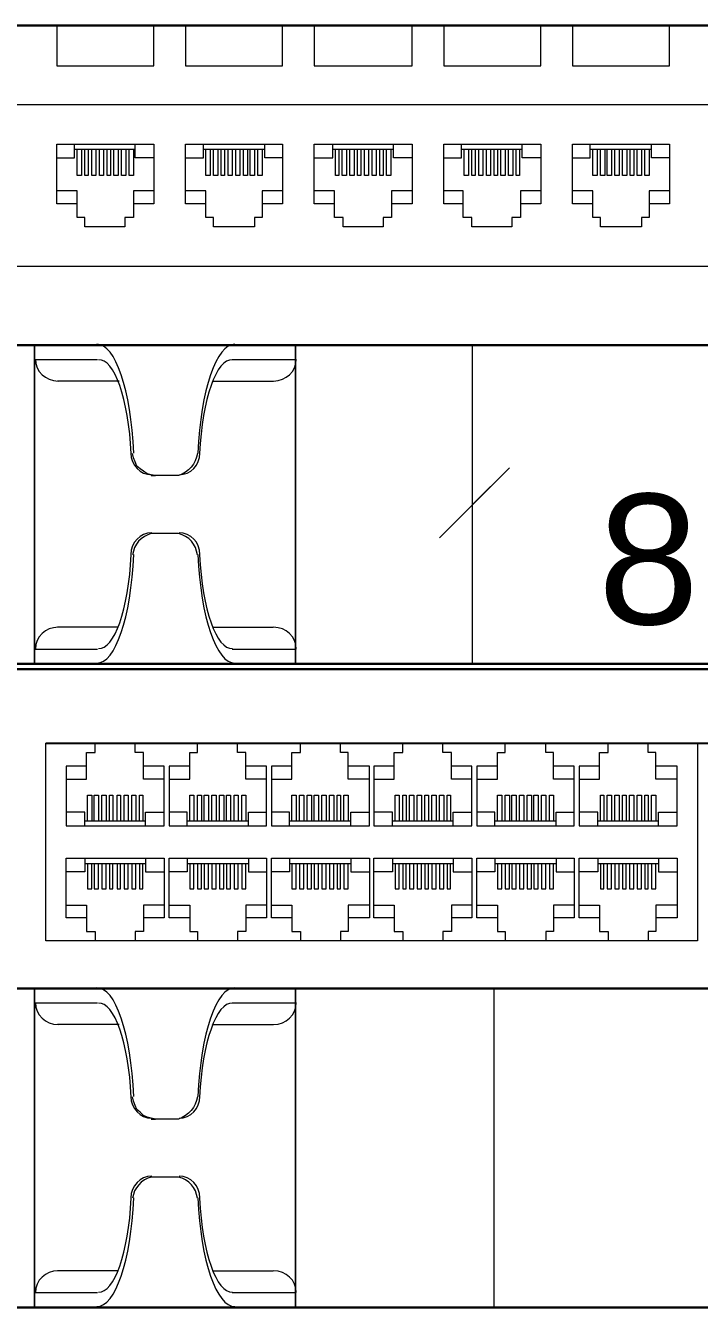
# Model space of a CAD drawing. Header units: millimetres. Extents: x -695119 to 412940, y -249585 to 622758.
# Drawn here: x 17.329 to 17.988, y 10.286 to 11.539 of the extents above; entities that cross this region are included whole.
import ezdxf

# ---------------------------------------------------------------- set-up
doc = ezdxf.new("R2010")
doc.units = ezdxf.units.MM
for name, color, linetype in [('PDF _(АР) Текст', 7, 'Continuous'), ('PDF __19D-Телекоммуникационные шкафы', 7, 'Continuous'), ('PDF _ЛВС_коммутаторы', 7, 'Continuous'), ('PDF _Текст', 7, 'Continuous')]:
    doc.layers.add(name, color=color, linetype=linetype)
doc.styles.add('PDF Arial', font='arial.ttf')

msp = doc.modelspace()

# ---------------------------------------------------------------- linework, layer by layer
at = {"layer": 'PDF _(АР) Текст', "lineweight": 30}
msp.add_lwpolyline([(15.7667, 11.2276, -0.414249), (15.7596, 11.2342), (15.7596, 11.5318, -0.414249), (15.7663, 11.5393), (19.174, 11.5393, -0.414249), (19.1815, 11.5322)], format="xyb", dxfattribs=at)
at = {"layer": 'PDF _(АР) Текст', "lineweight": 5}
for points in [[(17.3597, 11.5001), (17.4547, 11.5001), (17.4547, 11.5393), (17.3597, 11.5393)], [(17.4856, 11.5001), (17.5806, 11.5001), (17.5806, 11.5393), (17.4856, 11.5393)], [(17.6114, 11.5001), (17.7072, 11.5001), (17.7072, 11.5393), (17.6114, 11.5393)], [(17.7381, 11.5001), (17.8331, 11.5001), (17.8331, 11.5393), (17.7381, 11.5393)], [(17.8639, 11.5001), (17.9589, 11.5001), (17.9589, 11.5393), (17.8639, 11.5393)], [(19.0074, 11.3042), (19.0074, 11.4618), (15.9329, 11.4618), (15.9329, 11.3042)], [(17.3489, 10.8375), (17.9864, 10.8375), (17.9864, 10.6442), (17.3489, 10.6442)]]:
    msp.add_lwpolyline(points, close=True, dxfattribs=at)
for points in [[(17.3597, 11.4101), (17.3772, 11.4101), (17.3772, 11.4234)], [(17.3797, 11.3651), (17.3597, 11.3651), (17.3597, 11.4234), (17.4547, 11.4234), (17.4547, 11.3651), (17.4347, 11.3651)], [(17.4547, 11.4101), (17.4364, 11.4101), (17.4364, 11.4234)], [(17.4856, 11.4101), (17.5031, 11.4101), (17.5031, 11.4234)], [(17.5056, 11.3651), (17.4856, 11.3651), (17.4856, 11.4234), (17.5806, 11.4234), (17.5806, 11.3651), (17.5606, 11.3651)], [(17.5806, 11.4101), (17.5631, 11.4101), (17.5631, 11.4234)], [(17.6114, 11.4101), (17.6297, 11.4101), (17.6297, 11.4234)], [(17.6314, 11.3651), (17.6114, 11.3651), (17.6114, 11.4234), (17.7072, 11.4234), (17.7072, 11.3651), (17.6872, 11.3651)], [(17.7072, 11.4101), (17.6889, 11.4101), (17.6889, 11.4234)], [(17.7381, 11.4101), (17.7556, 11.4101), (17.7556, 11.4234)], [(17.7573, 11.3651), (17.7381, 11.3651), (17.7381, 11.4234), (17.8331, 11.4234), (17.8331, 11.3651), (17.8131, 11.3651)], [(17.8331, 11.4101), (17.8148, 11.4101), (17.8148, 11.4234)], [(17.8639, 11.4101), (17.8814, 11.4101), (17.8814, 11.4234)], [(17.8839, 11.3651), (17.8639, 11.3651), (17.8639, 11.4234), (17.9589, 11.4234), (17.9589, 11.3651), (17.9389, 11.3651)], [(17.9589, 11.4101), (17.9414, 11.4101), (17.9414, 11.4234)], [(17.3772, 11.4184), (17.4364, 11.4184)], [(17.3839, 11.4184), (17.3839, 11.3926), (17.3797, 11.3926), (17.3797, 11.4184)], [(17.3906, 11.4184), (17.3906, 11.3926), (17.3872, 11.3926), (17.3872, 11.4184)], [(17.3981, 11.4184), (17.3981, 11.3926), (17.3939, 11.3926), (17.3939, 11.4184)], [(17.4056, 11.4184), (17.4056, 11.3926), (17.4014, 11.3926), (17.4014, 11.4184)], [(17.4122, 11.4184), (17.4122, 11.3926), (17.4089, 11.3926), (17.4089, 11.4184)], [(17.4197, 11.4184), (17.4197, 11.3926), (17.4156, 11.3926), (17.4156, 11.4184)], [(17.4272, 11.4184), (17.4272, 11.3926), (17.4231, 11.3926), (17.4231, 11.4184)], [(17.4347, 11.4184), (17.4347, 11.3926), (17.4306, 11.3926), (17.4306, 11.4184)], [(17.5031, 11.4184), (17.5631, 11.4184)], [(17.5097, 11.4184), (17.5097, 11.3926), (17.5056, 11.3926), (17.5056, 11.4184)], [(17.5172, 11.4184), (17.5172, 11.3926), (17.5131, 11.3926), (17.5131, 11.4184)], [(17.5239, 11.4184), (17.5239, 11.3926), (17.5206, 11.3926), (17.5206, 11.4184)], [(17.5314, 11.4184), (17.5314, 11.3926), (17.5272, 11.3926), (17.5272, 11.4184)], [(17.5389, 11.4184), (17.5389, 11.3926), (17.5347, 11.3926), (17.5347, 11.4184)], [(17.5464, 11.4184), (17.5464, 11.3926), (17.5422, 11.3926), (17.5422, 11.4184)], [(17.5531, 11.4184), (17.5531, 11.3926), (17.5489, 11.3926), (17.5489, 11.4184)], [(17.5606, 11.4184), (17.5606, 11.3926), (17.5564, 11.3926), (17.5564, 11.4184)], [(17.6297, 11.4184), (17.6889, 11.4184)], [(17.6356, 11.4184), (17.6356, 11.3926), (17.6322, 11.3926), (17.6322, 11.4184)], [(17.6431, 11.4184), (17.6431, 11.3926), (17.6389, 11.3926), (17.6389, 11.4184)], [(17.6506, 11.4184), (17.6506, 11.3926), (17.6464, 11.3926), (17.6464, 11.4184)], [(17.6572, 11.4184), (17.6572, 11.3926), (17.6539, 11.3926), (17.6539, 11.4184)], [(17.6647, 11.4184), (17.6647, 11.3926), (17.6606, 11.3926), (17.6606, 11.4184)], [(17.6722, 11.4184), (17.6722, 11.3926), (17.6681, 11.3926), (17.6681, 11.4184)], [(17.6789, 11.4184), (17.6789, 11.3926), (17.6756, 11.3926), (17.6756, 11.4184)], [(17.6864, 11.4184), (17.6864, 11.3926), (17.6822, 11.3926), (17.6822, 11.4184)], [(17.7556, 11.4184), (17.8148, 11.4184)], [(17.7623, 11.4184), (17.7623, 11.3926), (17.7581, 11.3926), (17.7581, 11.4184)], [(17.7689, 11.4184), (17.7689, 11.3926), (17.7656, 11.3926), (17.7656, 11.4184)], [(17.7764, 11.4184), (17.7764, 11.3926), (17.7723, 11.3926), (17.7723, 11.4184)], [(17.7839, 11.4184), (17.7839, 11.3926), (17.7798, 11.3926), (17.7798, 11.4184)], [(17.7906, 11.4184), (17.7906, 11.3926), (17.7873, 11.3926), (17.7873, 11.4184)], [(17.7981, 11.4184), (17.7981, 11.3926), (17.7939, 11.3926), (17.7939, 11.4184)], [(17.8056, 11.4184), (17.8056, 11.3926), (17.8014, 11.3926), (17.8014, 11.4184)], [(17.8123, 11.4184), (17.8123, 11.3926), (17.8089, 11.3926), (17.8089, 11.4184)], [(17.8814, 11.4184), (17.9414, 11.4184)], [(17.8881, 11.4184), (17.8881, 11.3926), (17.8839, 11.3926), (17.8839, 11.4184)], [(17.8956, 11.4184), (17.8956, 11.3926), (17.8914, 11.3926), (17.8914, 11.4184)], [(17.9023, 11.4184), (17.9023, 11.3926), (17.8981, 11.3926), (17.8981, 11.4184)], [(17.9098, 11.4184), (17.9098, 11.3926), (17.9056, 11.3926), (17.9056, 11.4184)], [(17.9173, 11.4184), (17.9173, 11.3926), (17.9131, 11.3926), (17.9131, 11.4184)], [(17.9239, 11.4184), (17.9239, 11.3926), (17.9206, 11.3926), (17.9206, 11.4184)], [(17.9314, 11.4184), (17.9314, 11.3926), (17.9273, 11.3926), (17.9273, 11.4184)], [(17.9389, 11.4184), (17.9389, 11.3926), (17.9348, 11.3926), (17.9348, 11.4184)], [(17.4547, 11.3776), (17.4347, 11.3776), (17.4347, 11.3517), (17.4264, 11.3517), (17.4264, 11.3426), (17.3872, 11.3426), (17.3872, 11.3517), (17.3797, 11.3517), (17.3797, 11.3776), (17.3597, 11.3776)], [(17.5806, 11.3776), (17.5606, 11.3776), (17.5606, 11.3517), (17.5531, 11.3517), (17.5531, 11.3426), (17.5131, 11.3426), (17.5131, 11.3517), (17.5056, 11.3517), (17.5056, 11.3776), (17.4856, 11.3776)], [(17.7072, 11.3776), (17.6872, 11.3776), (17.6872, 11.3517), (17.6789, 11.3517), (17.6789, 11.3426), (17.6397, 11.3426), (17.6397, 11.3517), (17.6314, 11.3517), (17.6314, 11.3776), (17.6114, 11.3776)], [(17.8331, 11.3776), (17.8131, 11.3776), (17.8131, 11.3517), (17.8048, 11.3517), (17.8048, 11.3426), (17.7656, 11.3426), (17.7656, 11.3517), (17.7573, 11.3517), (17.7573, 11.3776), (17.7381, 11.3776)], [(17.9589, 11.3776), (17.9389, 11.3776), (17.9389, 11.3517), (17.9314, 11.3517), (17.9314, 11.3426), (17.8914, 11.3426), (17.8914, 11.3517), (17.8839, 11.3517), (17.8839, 11.3776), (17.8639, 11.3776)], [(17.3689, 10.8025), (17.3889, 10.8025), (17.3889, 10.8284), (17.3972, 10.8284), (17.3972, 10.8375)], [(17.4647, 10.8025), (17.4447, 10.8025), (17.4447, 10.8284), (17.4364, 10.8284), (17.4364, 10.8375)], [(17.4697, 10.8025), (17.4897, 10.8025), (17.4897, 10.8284), (17.4972, 10.8284), (17.4972, 10.8375)], [(17.5647, 10.8025), (17.5447, 10.8025), (17.5447, 10.8284), (17.5364, 10.8284), (17.5364, 10.8375)], [(17.5697, 10.8025), (17.5897, 10.8025), (17.5897, 10.8284), (17.5981, 10.8284), (17.5981, 10.8375)], [(17.6656, 10.8025), (17.6447, 10.8025), (17.6447, 10.8284), (17.6372, 10.8284), (17.6372, 10.8375)], [(17.6697, 10.8025), (17.6897, 10.8025), (17.6897, 10.8284), (17.6981, 10.8284), (17.6981, 10.8375)], [(17.7656, 10.8025), (17.7456, 10.8025), (17.7456, 10.8284), (17.7373, 10.8284), (17.7373, 10.8375)], [(17.7706, 10.8025), (17.7906, 10.8025), (17.7906, 10.8284), (17.7981, 10.8284), (17.7981, 10.8375)], [(17.8656, 10.8025), (17.8456, 10.8025), (17.8456, 10.8284), (17.8381, 10.8284), (17.8381, 10.8375)], [(17.8706, 10.8025), (17.8906, 10.8025), (17.8906, 10.8284), (17.8989, 10.8284), (17.8989, 10.8375)], [(17.9664, 10.8025), (17.9456, 10.8025), (17.9456, 10.8284), (17.9381, 10.8284), (17.9381, 10.8375)], [(17.3889, 10.815), (17.3689, 10.815), (17.3689, 10.7567), (17.4647, 10.7567), (17.4647, 10.815), (17.4447, 10.815)], [(17.4897, 10.815), (17.4697, 10.815), (17.4697, 10.7567), (17.5647, 10.7567), (17.5647, 10.815), (17.5447, 10.815)], [(17.5897, 10.815), (17.5697, 10.815), (17.5697, 10.7567), (17.6656, 10.7567), (17.6656, 10.815), (17.6447, 10.815)], [(17.6897, 10.815), (17.6697, 10.815), (17.6697, 10.7567), (17.7656, 10.7567), (17.7656, 10.815), (17.7456, 10.815)], [(17.7906, 10.815), (17.7706, 10.815), (17.7706, 10.7567), (17.8656, 10.7567), (17.8656, 10.815), (17.8456, 10.815)], [(17.8906, 10.815), (17.8706, 10.815), (17.8706, 10.7567), (17.9664, 10.7567), (17.9664, 10.815), (17.9456, 10.815)], [(17.3897, 10.7617), (17.3897, 10.7867), (17.3939, 10.7867), (17.3939, 10.7617)], [(17.3964, 10.7617), (17.3964, 10.7867), (17.4006, 10.7867), (17.4006, 10.7617)], [(17.4039, 10.7617), (17.4039, 10.7867), (17.4081, 10.7867), (17.4081, 10.7617)], [(17.4114, 10.7617), (17.4114, 10.7867), (17.4147, 10.7867), (17.4147, 10.7617)], [(17.4189, 10.7617), (17.4189, 10.7867), (17.4222, 10.7867), (17.4222, 10.7617)], [(17.4256, 10.7617), (17.4256, 10.7867), (17.4297, 10.7867), (17.4297, 10.7617)], [(17.4331, 10.7617), (17.4331, 10.7867), (17.4372, 10.7867), (17.4372, 10.7617)], [(17.4406, 10.7617), (17.4406, 10.7867), (17.4439, 10.7867), (17.4439, 10.7617)], [(17.4897, 10.7617), (17.4897, 10.7867), (17.4939, 10.7867), (17.4939, 10.7617)], [(17.4972, 10.7617), (17.4972, 10.7867), (17.5014, 10.7867), (17.5014, 10.7617)], [(17.5039, 10.7617), (17.5039, 10.7867), (17.5081, 10.7867), (17.5081, 10.7617)], [(17.5114, 10.7617), (17.5114, 10.7867), (17.5156, 10.7867), (17.5156, 10.7617)], [(17.5189, 10.7617), (17.5189, 10.7867), (17.5231, 10.7867), (17.5231, 10.7617)], [(17.5256, 10.7617), (17.5256, 10.7867), (17.5297, 10.7867), (17.5297, 10.7617)], [(17.5331, 10.7617), (17.5331, 10.7867), (17.5372, 10.7867), (17.5372, 10.7617)], [(17.5406, 10.7617), (17.5406, 10.7867), (17.5447, 10.7867), (17.5447, 10.7617)], [(17.5897, 10.7617), (17.5897, 10.7867), (17.5939, 10.7867), (17.5939, 10.7617)], [(17.5972, 10.7617), (17.5972, 10.7867), (17.6014, 10.7867), (17.6014, 10.7617)], [(17.6047, 10.7617), (17.6047, 10.7867), (17.6089, 10.7867), (17.6089, 10.7617)], [(17.6114, 10.7617), (17.6114, 10.7867), (17.6156, 10.7867), (17.6156, 10.7617)], [(17.6189, 10.7617), (17.6189, 10.7867), (17.6231, 10.7867), (17.6231, 10.7617)], [(17.6264, 10.7617), (17.6264, 10.7867), (17.6306, 10.7867), (17.6306, 10.7617)], [(17.6339, 10.7617), (17.6339, 10.7867), (17.6372, 10.7867), (17.6372, 10.7617)], [(17.6406, 10.7617), (17.6406, 10.7867), (17.6447, 10.7867), (17.6447, 10.7617)], [(17.6906, 10.7617), (17.6906, 10.7867), (17.6947, 10.7867), (17.6947, 10.7617)], [(17.6981, 10.7617), (17.6981, 10.7867), (17.7014, 10.7867), (17.7014, 10.7617)], [(17.7047, 10.7617), (17.7047, 10.7867), (17.7089, 10.7867), (17.7089, 10.7617)], [(17.7123, 10.7617), (17.7123, 10.7867), (17.7164, 10.7867), (17.7164, 10.7617)], [(17.7198, 10.7617), (17.7198, 10.7867), (17.7231, 10.7867), (17.7231, 10.7617)], [(17.7264, 10.7617), (17.7264, 10.7867), (17.7306, 10.7867), (17.7306, 10.7617)], [(17.7339, 10.7617), (17.7339, 10.7867), (17.7381, 10.7867), (17.7381, 10.7617)], [(17.7414, 10.7617), (17.7414, 10.7867), (17.7448, 10.7867), (17.7448, 10.7617)], [(17.7906, 10.7617), (17.7906, 10.7867), (17.7948, 10.7867), (17.7948, 10.7617)], [(17.7981, 10.7617), (17.7981, 10.7867), (17.8023, 10.7867), (17.8023, 10.7617)], [(17.8048, 10.7617), (17.8048, 10.7867), (17.8089, 10.7867), (17.8089, 10.7617)], [(17.8123, 10.7617), (17.8123, 10.7867), (17.8164, 10.7867), (17.8164, 10.7617)], [(17.8198, 10.7617), (17.8198, 10.7867), (17.8239, 10.7867), (17.8239, 10.7617)], [(17.8264, 10.7617), (17.8264, 10.7867), (17.8306, 10.7867), (17.8306, 10.7617)], [(17.8339, 10.7617), (17.8339, 10.7867), (17.8381, 10.7867), (17.8381, 10.7617)], [(17.8414, 10.7617), (17.8414, 10.7867), (17.8456, 10.7867), (17.8456, 10.7617)], [(17.8914, 10.7617), (17.8914, 10.7867), (17.8948, 10.7867), (17.8948, 10.7617)], [(17.8981, 10.7617), (17.8981, 10.7867), (17.9023, 10.7867), (17.9023, 10.7617)], [(17.9056, 10.7617), (17.9056, 10.7867), (17.9098, 10.7867), (17.9098, 10.7617)], [(17.9131, 10.7617), (17.9131, 10.7867), (17.9164, 10.7867), (17.9164, 10.7617)], [(17.9198, 10.7617), (17.9198, 10.7867), (17.9239, 10.7867), (17.9239, 10.7617)], [(17.9273, 10.7617), (17.9273, 10.7867), (17.9314, 10.7867), (17.9314, 10.7617)], [(17.9348, 10.7617), (17.9348, 10.7867), (17.9381, 10.7867), (17.9381, 10.7617)], [(17.9414, 10.7617), (17.9414, 10.7867), (17.9456, 10.7867), (17.9456, 10.7617)], [(17.3872, 10.7567), (17.3872, 10.77), (17.3689, 10.77)], [(17.4464, 10.7567), (17.4464, 10.77), (17.4647, 10.77)], [(17.4872, 10.7567), (17.4872, 10.77), (17.4697, 10.77)], [(17.5472, 10.7567), (17.5472, 10.77), (17.5647, 10.77)], [(17.5872, 10.7567), (17.5872, 10.77), (17.5697, 10.77)], [(17.6472, 10.7567), (17.6472, 10.77), (17.6656, 10.77)], [(17.6881, 10.7567), (17.6881, 10.77), (17.6697, 10.77)], [(17.7473, 10.7567), (17.7473, 10.77), (17.7656, 10.77)], [(17.7881, 10.7567), (17.7881, 10.77), (17.7706, 10.77)], [(17.8481, 10.7567), (17.8481, 10.77), (17.8656, 10.77)], [(17.8889, 10.7567), (17.8889, 10.77), (17.8706, 10.77)], [(17.9481, 10.7567), (17.9481, 10.77), (17.9664, 10.77)], [(17.3872, 10.7617), (17.4464, 10.7617)], [(17.4872, 10.7617), (17.5472, 10.7617)], [(17.5872, 10.7617), (17.6472, 10.7617)], [(17.6881, 10.7617), (17.7473, 10.7617)], [(17.7881, 10.7617), (17.8481, 10.7617)], [(17.8889, 10.7617), (17.9481, 10.7617)], [(17.3872, 10.725), (17.3872, 10.7117), (17.3689, 10.7117)], [(17.3889, 10.6667), (17.3689, 10.6667), (17.3689, 10.725), (17.4647, 10.725), (17.4647, 10.6667), (17.4447, 10.6667)], [(17.3872, 10.72), (17.4464, 10.72)], [(17.3897, 10.72), (17.3897, 10.695), (17.3939, 10.695), (17.3939, 10.72)], [(17.3964, 10.72), (17.3964, 10.695), (17.4006, 10.695), (17.4006, 10.72)], [(17.4039, 10.72), (17.4039, 10.695), (17.4081, 10.695), (17.4081, 10.72)], [(17.4114, 10.72), (17.4114, 10.695), (17.4147, 10.695), (17.4147, 10.72)], [(17.4189, 10.72), (17.4189, 10.695), (17.4222, 10.695), (17.4222, 10.72)], [(17.4256, 10.72), (17.4256, 10.695), (17.4297, 10.695), (17.4297, 10.72)], [(17.4331, 10.72), (17.4331, 10.695), (17.4372, 10.695), (17.4372, 10.72)], [(17.4406, 10.72), (17.4406, 10.695), (17.4439, 10.695), (17.4439, 10.72)], [(17.4464, 10.725), (17.4464, 10.7117), (17.4647, 10.7117)], [(17.4872, 10.725), (17.4872, 10.7117), (17.4697, 10.7117)], [(17.4897, 10.6667), (17.4697, 10.6667), (17.4697, 10.725), (17.5647, 10.725), (17.5647, 10.6667), (17.5447, 10.6667)], [(17.4872, 10.72), (17.5472, 10.72)], [(17.4897, 10.72), (17.4897, 10.695), (17.4939, 10.695), (17.4939, 10.72)], [(17.4972, 10.72), (17.4972, 10.695), (17.5014, 10.695), (17.5014, 10.72)], [(17.5039, 10.72), (17.5039, 10.695), (17.5081, 10.695), (17.5081, 10.72)], [(17.5114, 10.72), (17.5114, 10.695), (17.5156, 10.695), (17.5156, 10.72)], [(17.5189, 10.72), (17.5189, 10.695), (17.5231, 10.695), (17.5231, 10.72)], [(17.5256, 10.72), (17.5256, 10.695), (17.5297, 10.695), (17.5297, 10.72)], [(17.5331, 10.72), (17.5331, 10.695), (17.5372, 10.695), (17.5372, 10.72)], [(17.5406, 10.72), (17.5406, 10.695), (17.5447, 10.695), (17.5447, 10.72)], [(17.5472, 10.725), (17.5472, 10.7117), (17.5647, 10.7117)], [(17.5872, 10.725), (17.5872, 10.7117), (17.5697, 10.7117)], [(17.5897, 10.6667), (17.5697, 10.6667), (17.5697, 10.725), (17.6656, 10.725), (17.6656, 10.6667), (17.6447, 10.6667)], [(17.5872, 10.72), (17.6472, 10.72)], [(17.5897, 10.72), (17.5897, 10.695), (17.5939, 10.695), (17.5939, 10.72)], [(17.5972, 10.72), (17.5972, 10.695), (17.6014, 10.695), (17.6014, 10.72)], [(17.6047, 10.72), (17.6047, 10.695), (17.6089, 10.695), (17.6089, 10.72)], [(17.6114, 10.72), (17.6114, 10.695), (17.6156, 10.695), (17.6156, 10.72)], [(17.6189, 10.72), (17.6189, 10.695), (17.6231, 10.695), (17.6231, 10.72)], [(17.6264, 10.72), (17.6264, 10.695), (17.6306, 10.695), (17.6306, 10.72)], [(17.6339, 10.72), (17.6339, 10.695), (17.6372, 10.695), (17.6372, 10.72)], [(17.6406, 10.72), (17.6406, 10.695), (17.6447, 10.695), (17.6447, 10.72)], [(17.6472, 10.725), (17.6472, 10.7117), (17.6656, 10.7117)], [(17.6881, 10.725), (17.6881, 10.7117), (17.6697, 10.7117)], [(17.6897, 10.6667), (17.6697, 10.6667), (17.6697, 10.725), (17.7656, 10.725), (17.7656, 10.6667), (17.7456, 10.6667)], [(17.6881, 10.72), (17.7473, 10.72)], [(17.6906, 10.72), (17.6906, 10.695), (17.6947, 10.695), (17.6947, 10.72)], [(17.6981, 10.72), (17.6981, 10.695), (17.7014, 10.695), (17.7014, 10.72)], [(17.7047, 10.72), (17.7047, 10.695), (17.7089, 10.695), (17.7089, 10.72)], [(17.7123, 10.72), (17.7123, 10.695), (17.7164, 10.695), (17.7164, 10.72)], [(17.7198, 10.72), (17.7198, 10.695), (17.7231, 10.695), (17.7231, 10.72)], [(17.7264, 10.72), (17.7264, 10.695), (17.7306, 10.695), (17.7306, 10.72)], [(17.7339, 10.72), (17.7339, 10.695), (17.7381, 10.695), (17.7381, 10.72)], [(17.7414, 10.72), (17.7414, 10.695), (17.7448, 10.695), (17.7448, 10.72)], [(17.7473, 10.725), (17.7473, 10.7117), (17.7656, 10.7117)], [(17.7881, 10.725), (17.7881, 10.7117), (17.7706, 10.7117)], [(17.7906, 10.6667), (17.7706, 10.6667), (17.7706, 10.725), (17.8656, 10.725), (17.8656, 10.6667), (17.8456, 10.6667)], [(17.7881, 10.72), (17.8481, 10.72)], [(17.7906, 10.72), (17.7906, 10.695), (17.7948, 10.695), (17.7948, 10.72)], [(17.7981, 10.72), (17.7981, 10.695), (17.8023, 10.695), (17.8023, 10.72)], [(17.8048, 10.72), (17.8048, 10.695), (17.8089, 10.695), (17.8089, 10.72)], [(17.8123, 10.72), (17.8123, 10.695), (17.8164, 10.695), (17.8164, 10.72)], [(17.8198, 10.72), (17.8198, 10.695), (17.8239, 10.695), (17.8239, 10.72)], [(17.8264, 10.72), (17.8264, 10.695), (17.8306, 10.695), (17.8306, 10.72)], [(17.8339, 10.72), (17.8339, 10.695), (17.8381, 10.695), (17.8381, 10.72)], [(17.8414, 10.72), (17.8414, 10.695), (17.8456, 10.695), (17.8456, 10.72)], [(17.8481, 10.725), (17.8481, 10.7117), (17.8656, 10.7117)], [(17.8889, 10.725), (17.8889, 10.7117), (17.8706, 10.7117)], [(17.8906, 10.6667), (17.8706, 10.6667), (17.8706, 10.725), (17.9664, 10.725), (17.9664, 10.6667), (17.9456, 10.6667)], [(17.8889, 10.72), (17.9481, 10.72)], [(17.8914, 10.72), (17.8914, 10.695), (17.8948, 10.695), (17.8948, 10.72)], [(17.8981, 10.72), (17.8981, 10.695), (17.9023, 10.695), (17.9023, 10.72)], [(17.9056, 10.72), (17.9056, 10.695), (17.9098, 10.695), (17.9098, 10.72)], [(17.9131, 10.72), (17.9131, 10.695), (17.9164, 10.695), (17.9164, 10.72)], [(17.9198, 10.72), (17.9198, 10.695), (17.9239, 10.695), (17.9239, 10.72)], [(17.9273, 10.72), (17.9273, 10.695), (17.9314, 10.695), (17.9314, 10.72)], [(17.9348, 10.72), (17.9348, 10.695), (17.9381, 10.695), (17.9381, 10.72)], [(17.9414, 10.72), (17.9414, 10.695), (17.9456, 10.695), (17.9456, 10.72)], [(17.9481, 10.725), (17.9481, 10.7117), (17.9664, 10.7117)], [(17.3689, 10.6792), (17.3889, 10.6792), (17.3889, 10.6534), (17.3972, 10.6534), (17.3972, 10.6442)], [(17.4647, 10.6792), (17.4447, 10.6792), (17.4447, 10.6534), (17.4364, 10.6534), (17.4364, 10.6442)], [(17.4697, 10.6792), (17.4897, 10.6792), (17.4897, 10.6534), (17.4972, 10.6534), (17.4972, 10.6442)], [(17.5647, 10.6792), (17.5447, 10.6792), (17.5447, 10.6534), (17.5364, 10.6534), (17.5364, 10.6442)], [(17.5697, 10.6792), (17.5897, 10.6792), (17.5897, 10.6534), (17.5981, 10.6534), (17.5981, 10.6442)], [(17.6656, 10.6792), (17.6447, 10.6792), (17.6447, 10.6534), (17.6372, 10.6534), (17.6372, 10.6442)], [(17.6697, 10.6792), (17.6897, 10.6792), (17.6897, 10.6534), (17.6981, 10.6534), (17.6981, 10.6442)], [(17.7656, 10.6792), (17.7456, 10.6792), (17.7456, 10.6534), (17.7373, 10.6534), (17.7373, 10.6442)], [(17.7706, 10.6792), (17.7906, 10.6792), (17.7906, 10.6534), (17.7981, 10.6534), (17.7981, 10.6442)], [(17.8656, 10.6792), (17.8456, 10.6792), (17.8456, 10.6534), (17.8381, 10.6534), (17.8381, 10.6442)], [(17.8706, 10.6792), (17.8906, 10.6792), (17.8906, 10.6534), (17.8989, 10.6534), (17.8989, 10.6442)], [(17.9664, 10.6792), (17.9456, 10.6792), (17.9456, 10.6534), (17.9381, 10.6534), (17.9381, 10.6442)]]:
    msp.add_lwpolyline(points, dxfattribs=at)
at = {"layer": 'PDF _(АР) Текст', "lineweight": 30}
for points in [[(15.7621, 11.2267), (19.169, 11.2267)], [(19.174, 11.2267), (15.7663, 11.2267)], [(19.169, 10.915), (15.7621, 10.915)], [(15.7621, 10.5975), (19.169, 10.5975)], [(19.169, 10.2858), (15.7621, 10.2858)]]:
    msp.add_lwpolyline(points, dxfattribs=at)
at = {"layer": 'PDF _(АР) Текст', "lineweight": 9}
for points in [[(17.3381, 10.915), (17.3381, 11.2267), (17.5931, 11.2267), (17.5931, 10.915)], [(17.3381, 10.9292), (17.3381, 11.2126), (17.3381, 11.2267), (17.3381, 10.915)], [(17.3381, 11.2267), (17.3981, 11.2267), (17.5331, 11.2267), (17.5931, 11.2267)], [(17.5931, 11.2126), (17.5931, 10.9292), (17.5931, 10.915), (17.5931, 11.2267)], [(17.4197, 11.1917), (17.4206, 11.1917)], [(17.3981, 10.915), (17.3381, 10.915), (17.5931, 10.915), (17.5331, 10.915)], [(17.3381, 10.2858), (17.3381, 10.5975), (17.5931, 10.5975), (17.5931, 10.2858)], [(17.3381, 10.3), (17.3381, 10.5833), (17.3381, 10.5975), (17.3381, 10.2858)], [(17.3381, 10.5975), (17.3981, 10.5975), (17.5331, 10.5975), (17.5931, 10.5975)], [(17.5931, 10.5833), (17.5931, 10.3), (17.5931, 10.2858), (17.5931, 10.5975)], [(17.4197, 10.5625), (17.4206, 10.5625)], [(17.3981, 10.2858), (17.3381, 10.2858), (17.5931, 10.2858), (17.5331, 10.2858)]]:
    msp.add_lwpolyline(points, close=True, dxfattribs=at)
for points in [[(17.3381, 11.2267), (17.3381, 11.2267)], [(17.3381, 11.2267), (17.3381, 11.2267)], [(17.3381, 11.2267), (17.3381, 11.2267)], [(17.5331, 11.2267), (17.3981, 11.2267)], [(17.3981, 11.2267), (17.3981, 11.2267)], [(17.5331, 11.2267), (17.5331, 11.2267)], [(17.5931, 11.2267), (17.5931, 11.2267)], [(17.5931, 11.2267), (17.5931, 11.2267)], [(17.5931, 11.2267), (17.5931, 11.2267)], [(17.3997, 11.2126), (17.3381, 11.2126)], [(17.3381, 11.2126), (17.3381, 11.2126)], [(17.5931, 11.2126), (17.5314, 11.2126)], [(17.4189, 11.1917), (17.3606, 11.1917)], [(17.5114, 11.1917), (17.5114, 11.1917)], [(17.5114, 11.1917), (17.5114, 11.1917)], [(17.5122, 11.1917), (17.5714, 11.1917)], [(17.4189, 10.9509), (17.3606, 10.9509)], [(17.5122, 10.9509), (17.5714, 10.9509)], [(17.3997, 10.9292), (17.3381, 10.9292)], [(17.5931, 10.9292), (17.5314, 10.9292)], [(17.5931, 10.9292), (17.5931, 10.9292)], [(17.3381, 10.915), (17.3381, 10.915)], [(17.3381, 10.915), (17.3381, 10.915)], [(17.5331, 10.915), (17.5331, 10.915)], [(17.5931, 10.915), (17.5931, 10.915)], [(17.5931, 10.915), (17.5931, 10.915)], [(17.5931, 10.915), (17.5931, 10.915)], [(17.3381, 10.5975), (17.3381, 10.5975)], [(17.3381, 10.5975), (17.3381, 10.5975)], [(17.3381, 10.5975), (17.3381, 10.5975)], [(17.5331, 10.5975), (17.3981, 10.5975)], [(17.3981, 10.5975), (17.3981, 10.5975)], [(17.5331, 10.5975), (17.5331, 10.5975)], [(17.5931, 10.5975), (17.5931, 10.5975)], [(17.5931, 10.5975), (17.5931, 10.5975)], [(17.5931, 10.5975), (17.5931, 10.5975)], [(17.3997, 10.5833), (17.3381, 10.5833)], [(17.3381, 10.5833), (17.3381, 10.5833)], [(17.5931, 10.5833), (17.5314, 10.5833)], [(17.4189, 10.5625), (17.3606, 10.5625)], [(17.5114, 10.5625), (17.5114, 10.5625)], [(17.5114, 10.5625), (17.5114, 10.5625)], [(17.5122, 10.5625), (17.5714, 10.5625)], [(17.4189, 10.3217), (17.3606, 10.3217)], [(17.5122, 10.3217), (17.5714, 10.3217)], [(17.3997, 10.3), (17.3381, 10.3)], [(17.5931, 10.3), (17.5314, 10.3)], [(17.5931, 10.3), (17.5931, 10.3)], [(17.3381, 10.2858), (17.3381, 10.2858)], [(17.3381, 10.2858), (17.3381, 10.2858)], [(17.5331, 10.2858), (17.5331, 10.2858)], [(17.5931, 10.2858), (17.5931, 10.2858)], [(17.5931, 10.2858), (17.5931, 10.2858)], [(17.5931, 10.2858), (17.5931, 10.2858)]]:
    msp.add_lwpolyline(points, dxfattribs=at)
for points in [[(17.4972, 11.1209, -0.285116), (17.4789, 11.0992), (17.4522, 11.0992), (17.4564, 11.0992), (17.4522, 11.1001), (17.4481, 11.1009), (17.4447, 11.1034), (17.4414, 11.1059), (17.4381, 11.1084), (17.4364, 11.1126), (17.4347, 11.1167), (17.4339, 11.1209)], [(17.4972, 11.0217, 0.316587), (17.4789, 11.0426), (17.4522, 11.0426, 0.308386), (17.4339, 11.0217)], [(17.4972, 10.4917, -0.285116), (17.4789, 10.47), (17.4522, 10.47), (17.4564, 10.47), (17.4522, 10.4708), (17.4481, 10.4717), (17.4447, 10.4733), (17.4414, 10.4767), (17.4381, 10.4792), (17.4364, 10.4833), (17.4347, 10.4875), (17.4339, 10.4917)], [(17.4972, 10.3925, 0.316587), (17.4789, 10.4133), (17.4522, 10.4133, 0.308386), (17.4339, 10.3925)]]:
    msp.add_lwpolyline(points, format="xyb", dxfattribs=at)
at = {"layer": 'PDF _(АР) Текст', "lineweight": 15}
msp.add_lwpolyline([(17.7664, 11.0709), (17.8023, 11.1067), (17.7339, 11.0384)], dxfattribs=at)
at = {"layer": 'PDF _(АР) Текст', "lineweight": 25}
msp.add_lwpolyline([(15.8754, 10.91), (19.0574, 10.91), (19.0574, 10.5975), (15.8754, 10.5975)], close=True, dxfattribs=at)
msp.add_lwpolyline([(17.3489, 10.8375), (18.8782, 10.8375)], dxfattribs=at)
at = {"layer": 'PDF _(АР) Текст', "lineweight": 9}
for points in [[(17.4351, 11.1213), (17.4323, 11.183), (17.4169, 11.2282), (17.399, 11.2276)], [(17.5338, 11.2276), (17.5159, 11.2282), (17.5005, 11.183), (17.4977, 11.1213)], [(17.3389, 11.213), (17.3389, 11.2012), (17.3488, 11.1917), (17.361, 11.1917)], [(17.4326, 11.1208), (17.4298, 11.1746), (17.4162, 11.2135), (17.4004, 11.2125)], [(17.5315, 11.2125), (17.5158, 11.2135), (17.5022, 11.1746), (17.4994, 11.1208)], [(17.5718, 11.1917), (17.584, 11.1917), (17.5939, 11.2012), (17.5939, 11.213)], [(17.4322, 11.1213), (17.4322, 11.1096), (17.4414, 11.1001), (17.4526, 11.1001)], [(17.4793, 11.1001), (17.4906, 11.1001), (17.4997, 11.1096), (17.4997, 11.1213)], [(17.4526, 11.0434), (17.4414, 11.0434), (17.4322, 11.0339), (17.4322, 11.0221)], [(17.4997, 11.0221), (17.4997, 11.0339), (17.4906, 11.0434), (17.4793, 11.0434)], [(17.399, 10.9159), (17.4169, 10.9153), (17.4323, 10.9604), (17.4351, 11.0221)], [(17.4004, 10.9301), (17.4162, 10.9291), (17.4298, 10.968), (17.4326, 11.0218)], [(17.4977, 11.0221), (17.5005, 10.9604), (17.5159, 10.9153), (17.5338, 10.9159)], [(17.4994, 11.0218), (17.5022, 10.968), (17.5158, 10.9291), (17.5315, 10.9301)], [(17.361, 10.9509), (17.3488, 10.9509), (17.3389, 10.9414), (17.3389, 10.9296)], [(17.5939, 10.9296), (17.5939, 10.9414), (17.584, 10.9509), (17.5718, 10.9509)], [(17.4351, 10.4921), (17.4323, 10.5538), (17.4169, 10.599), (17.399, 10.5983)], [(17.5338, 10.5983), (17.5159, 10.599), (17.5005, 10.5538), (17.4977, 10.4921)], [(17.3389, 10.5838), (17.3389, 10.572), (17.3488, 10.5625), (17.361, 10.5625)], [(17.4326, 10.4915), (17.4298, 10.5454), (17.4162, 10.5843), (17.4004, 10.5833)], [(17.5315, 10.5833), (17.5158, 10.5843), (17.5022, 10.5454), (17.4994, 10.4915)], [(17.5718, 10.5625), (17.584, 10.5625), (17.5939, 10.572), (17.5939, 10.5838)], [(17.4322, 10.4921), (17.4322, 10.4804), (17.4414, 10.4708), (17.4526, 10.4708)], [(17.4793, 10.4708), (17.4906, 10.4708), (17.4997, 10.4804), (17.4997, 10.4921)], [(17.4526, 10.4142), (17.4414, 10.4142), (17.4322, 10.4047), (17.4322, 10.3929)], [(17.4997, 10.3929), (17.4997, 10.4047), (17.4906, 10.4142), (17.4793, 10.4142)], [(17.399, 10.2867), (17.4169, 10.2861), (17.4323, 10.3312), (17.4351, 10.3929)], [(17.4004, 10.3008), (17.4162, 10.2999), (17.4298, 10.3388), (17.4326, 10.3926)], [(17.4977, 10.3929), (17.5005, 10.3312), (17.5159, 10.2861), (17.5338, 10.2867)], [(17.4994, 10.3926), (17.5022, 10.3388), (17.5158, 10.2999), (17.5315, 10.3008)], [(17.361, 10.3217), (17.3488, 10.3217), (17.3389, 10.3121), (17.3389, 10.3004)], [(17.5939, 10.3004), (17.5939, 10.3121), (17.584, 10.3217), (17.5718, 10.3217)]]:
    msp.add_open_spline(points, degree=3, dxfattribs=at)
at = {"layer": 'PDF __19D-Телекоммуникационные шкафы', "color": 5, "lineweight": 15}
for points in [[(17.7664, 10.915), (17.7664, 11.2267)], [(17.7873, 10.2858), (17.7873, 10.5975)]]:
    msp.add_lwpolyline(points, dxfattribs=at)
at = {"layer": 'PDF _ЛВС_коммутаторы', "lineweight": 30}
for points in [[(15.7629, 10.91), (19.1707, 10.91)], [(19.1707, 10.5975), (15.7629, 10.5975)]]:
    msp.add_lwpolyline(points, dxfattribs=at)

# ---------------------------------------------------------------- texts
at = {"layer": 'PDF _Текст', "color": 252, "lineweight": 15, "true_color": 0x989898, "insert": (17.8889, 10.9521), "char_height": 0.1273, "attachment_point": 7, "style": 'PDF Arial'}
msp.add_mtext('8', dxfattribs=at)

doc.saveas('drawing.dxf')
